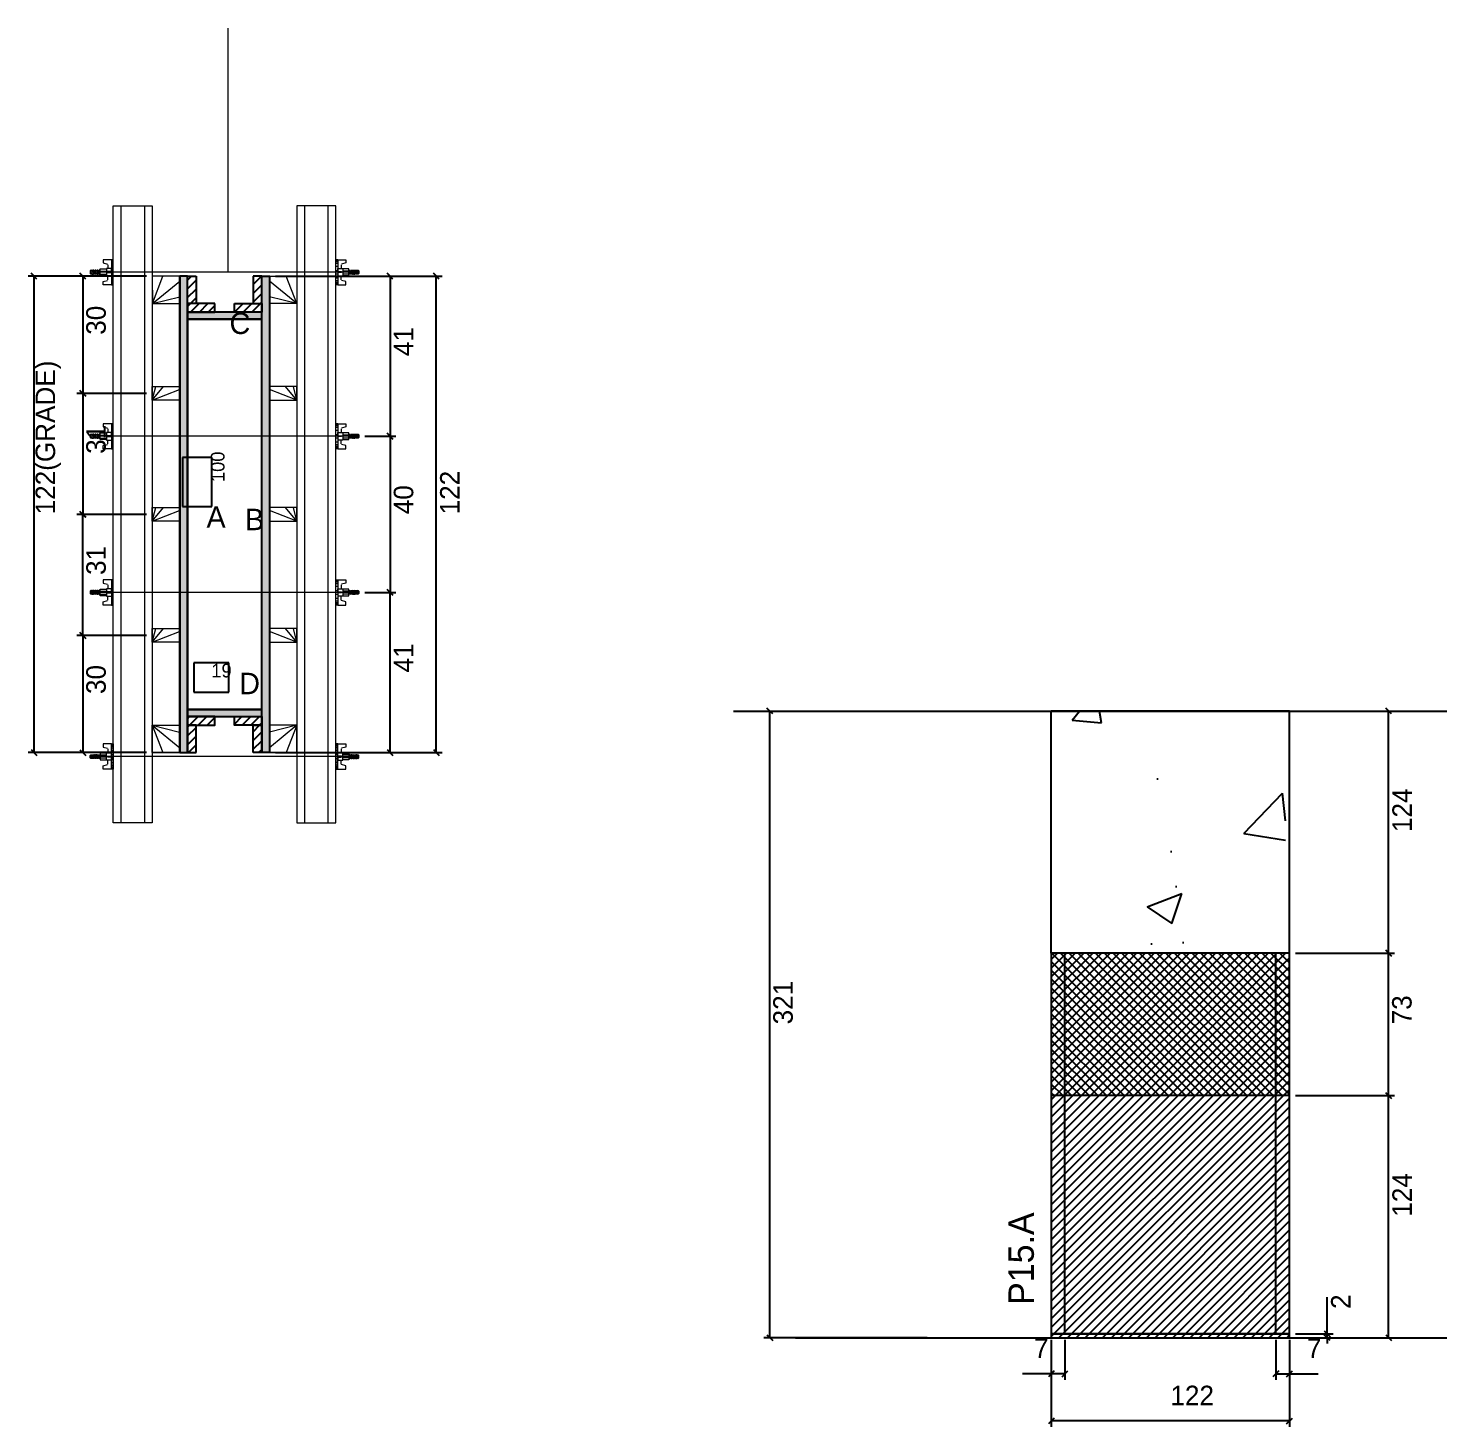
# Model space of a CAD drawing. Header units: metres. Extents: x 7653 to 9030, y 8696 to 9413.
# Drawn here: x 7653 to 8375, y 8696 to 9413 of the extents above; entities that cross this region are included whole.
import ezdxf

# ---------------------------------------------------------------- set-up
doc = ezdxf.new("R2010")
doc.units = ezdxf.units.M
for name, color, linetype in [('CHAPA', 7, 'Continuous'), ('COTA', 7, 'Continuous'), ('Hachura', 7, 'Continuous'), ('Madeira', 7, 'Continuous'), ('NIVEL 2° PAV.', 7, 'Continuous'), ('Nível', 7, 'Continuous'), ('Painéis', 7, 'Continuous'), ('Perfil Metálico', 7, 'Continuous'), ('SARR_2.2x7', 7, 'Continuous'), ('SARRAFO', 7, 'Continuous'), ('Texto Seção', 7, 'Continuous'), ('TEXTO_GERAL', 7, 'Continuous')]:
    doc.layers.add(name, color=color, linetype=linetype)

msp = doc.modelspace()

# ---------------------------------------------------------------- hatches: boundary and pattern name
at = {"layer": 'COTA'}
h = msp.add_hatch(dxfattribs=at)
h.set_pattern_fill('AR-CONC')
h.paths.add_polyline_path([(8177.03, 9063.1), (8177.03, 8939.1), (8297.03, 8939.1), (8297.03, 9063.1), (8177.03, 9063.1)])
at = {"layer": 'Hachura'}
h = msp.add_hatch(color=7, dxfattribs=at)
h.dxf.hatch_style = 1
h.paths.add_polyline_path([(7734.69, 9285.81), (7730.69, 9285.81), (7730.69, 9041.81), (7734.69, 9041.81), (7734.69, 9285.81)])
h = msp.add_hatch(color=7, dxfattribs=at)
h.dxf.hatch_style = 1
h.paths.add_polyline_path([(7734.69, 9285.81), (7730.69, 9285.81), (7730.69, 9041.81), (7734.69, 9041.81), (7734.69, 9285.81)])
h = msp.add_hatch(dxfattribs=at)
h.set_pattern_fill('ANSI31')
h.paths.add_polyline_path([(7734.69, 9271.81), (7739.09, 9271.81), (7739.09, 9285.81), (7734.69, 9285.81), (7734.69, 9271.81)])
h = msp.add_hatch(dxfattribs=at)
h.set_pattern_fill('ANSI31')
h.paths.add_polyline_path([(7772.69, 9271.81), (7768.29, 9271.81), (7768.29, 9285.81), (7772.69, 9285.81), (7772.69, 9271.81)])
h = msp.add_hatch(color=7, dxfattribs=at)
h.dxf.hatch_style = 1
h.paths.add_polyline_path([(7772.69, 9285.81), (7776.69, 9285.81), (7776.69, 9041.81), (7772.69, 9041.81), (7772.69, 9285.81)])
h = msp.add_hatch(color=7, dxfattribs=at)
h.dxf.hatch_style = 1
h.paths.add_polyline_path([(7772.69, 9285.81), (7776.69, 9285.81), (7776.69, 9041.81), (7772.69, 9041.81), (7772.69, 9285.81)])
h = msp.add_hatch(dxfattribs=at)
h.set_pattern_fill('ANSI31')
h.paths.add_polyline_path([(7734.69, 9267.41), (7734.69, 9271.81), (7748.69, 9271.81), (7748.69, 9267.41), (7734.69, 9267.41)])
h = msp.add_hatch(color=7, dxfattribs=at)
h.dxf.hatch_style = 1
h.paths.add_polyline_path([(7772.69, 9263.81), (7772.69, 9267.41), (7734.69, 9267.41), (7734.69, 9263.81), (7772.69, 9263.81)])
h = msp.add_hatch(color=7, dxfattribs=at)
h.dxf.hatch_style = 1
h.paths.add_polyline_path([(7772.69, 9263.81), (7772.69, 9267.41), (7734.69, 9267.41), (7734.69, 9263.81), (7772.69, 9263.81)])
h = msp.add_hatch(dxfattribs=at)
h.set_pattern_fill('ANSI31')
h.paths.add_polyline_path([(7772.69, 9267.41), (7772.69, 9271.81), (7758.69, 9271.81), (7758.69, 9267.41), (7772.69, 9267.41)])
h = msp.add_hatch(color=7, dxfattribs=at)
h.dxf.hatch_style = 1
h.paths.add_polyline_path([(7772.69, 9060.21), (7772.69, 9063.81), (7734.69, 9063.81), (7734.69, 9060.21), (7772.69, 9060.21)])
h = msp.add_hatch(color=7, dxfattribs=at)
h.dxf.hatch_style = 1
h.paths.add_polyline_path([(7772.69, 9060.21), (7772.69, 9063.81), (7734.69, 9063.81), (7734.69, 9060.21), (7772.69, 9060.21)])
h = msp.add_hatch(dxfattribs=at)
h.set_pattern_fill('ANSI31')
h.paths.add_polyline_path([(7734.69, 9055.81), (7734.69, 9060.21), (7748.69, 9060.21), (7748.69, 9055.81), (7734.69, 9055.81)])
h = msp.add_hatch(dxfattribs=at)
h.set_pattern_fill('ANSI31')
h.paths.add_polyline_path([(7772.69, 9055.81), (7772.69, 9060.21), (7758.69, 9060.21), (7758.69, 9055.81), (7772.69, 9055.81)])
h = msp.add_hatch(dxfattribs=at)
h.set_pattern_fill('ANSI31')
h.paths.add_polyline_path([(7734.69, 9055.81), (7739.09, 9055.81), (7739.09, 9041.81), (7734.69, 9041.81), (7734.69, 9055.81)])
h = msp.add_hatch(dxfattribs=at)
h.set_pattern_fill('ANSI31')
h.paths.add_polyline_path([(7772.69, 9055.81), (7768.29, 9055.81), (7768.29, 9041.81), (7772.69, 9041.81), (7772.69, 9055.81)])
h = msp.add_hatch(dxfattribs=at)
h.set_pattern_fill('ANSI37')
h.paths.add_polyline_path([(8177.03, 8939.1), (8177.03, 8866.1), (8299.03, 8866.1), (8299.03, 8939.1), (8177.03, 8939.1), (8177.03, 8939.1)])
h = msp.add_hatch(dxfattribs=at)
h.set_pattern_fill('ANSI31')
h.paths.add_polyline_path([(8299.03, 8866.1), (8177.03, 8866.1), (8177.03, 8742.1), (8299.03, 8742.1), (8299.03, 8866.1)])

# ---------------------------------------------------------------- linework, layer by layer
at = {"layer": 'CHAPA', "color": 1, "lineweight": 25}
for points in [[(7734.69, 9285.81), (7730.69, 9285.81), (7730.69, 9041.81), (7734.69, 9041.81)], [(7734.69, 9285.81), (7730.69, 9285.81), (7730.69, 9041.81), (7734.69, 9041.81)], [(7772.69, 9285.81), (7776.69, 9285.81), (7776.69, 9041.81), (7772.69, 9041.81)], [(7772.69, 9285.81), (7776.69, 9285.81), (7776.69, 9041.81), (7772.69, 9041.81)], [(7772.69, 9263.81), (7772.69, 9267.41), (7734.69, 9267.41), (7734.69, 9263.81)], [(7772.69, 9263.81), (7772.69, 9267.41), (7734.69, 9267.41), (7734.69, 9263.81)], [(7772.69, 9060.21), (7772.69, 9063.81), (7734.69, 9063.81), (7734.69, 9060.21)], [(7772.69, 9060.21), (7772.69, 9063.81), (7734.69, 9063.81), (7734.69, 9060.21)]]:
    msp.add_lwpolyline(points, close=True, dxfattribs=at)
at = {"layer": 'COTA', "color": 241, "lineweight": 25}
for p, q in [((7713.69, 9285.81), (7653.13, 9285.81)), ((7656.13, 9041.81), (7656.13, 9285.81)), ((7713.68, 9285.79), (7678.07, 9285.79)), ((7681.07, 9285.79), (7681.07, 9225.79)), ((7779.69, 9285.81), (7865.1, 9285.81)), ((7813.69, 9285.81), (7841.42, 9285.81)), ((7838.42, 9285.81), (7838.42, 9203.88)), ((7862.1, 9041.81), (7862.1, 9285.81)), ((7713.68, 9225.79), (7678.07, 9225.79)), ((7713.68, 9225.79), (7678.07, 9225.79)), ((7681.07, 9225.79), (7681.07, 9163.82)), ((7825.49, 9203.88), (7841.42, 9203.88)), ((7825.49, 9203.88), (7841.42, 9203.88)), ((7838.42, 9203.88), (7838.42, 9123.88)), ((7713.68, 9163.82), (7678.07, 9163.82)), ((7713.68, 9163.79), (7678.07, 9163.79)), ((7681.07, 9101.79), (7681.07, 9163.79)), ((7825.49, 9123.88), (7841.42, 9123.88)), ((7825.49, 9123.88), (7841.42, 9123.88)), ((7838.42, 9041.81), (7838.42, 9123.88)), ((7713.68, 9101.79), (7678.07, 9101.79)), ((7713.68, 9101.79), (7678.07, 9101.79)), ((7681.07, 9101.79), (7681.07, 9041.79)), ((8299.03, 9063.1), (8177.03, 9063.1)), ((8177.03, 8939.1), (8177.03, 9063.1)), ((8299.03, 8939.1), (8299.03, 9063.1)), ((7713.69, 9041.81), (7653.13, 9041.81)), ((7713.68, 9041.79), (7678.07, 9041.79)), ((7779.69, 9041.81), (7865.1, 9041.81)), ((7813.69, 9041.81), (7841.42, 9041.81))]:
    msp.add_line(p, q, dxfattribs=at)
at = {"layer": 'COTA', "color": 0, "lineweight": 25}
for p, q in [((7657.63, 9284.31), (7654.63, 9287.31)), ((7682.57, 9284.29), (7679.57, 9287.29)), ((7839.92, 9284.31), (7836.92, 9287.31)), ((7863.6, 9284.31), (7860.6, 9287.31)), ((7679.57, 9227.29), (7682.57, 9224.29)), ((7682.57, 9224.29), (7679.57, 9227.29)), ((7836.92, 9205.38), (7839.92, 9202.38)), ((7839.92, 9202.38), (7836.92, 9205.38)), ((7679.57, 9165.32), (7682.57, 9162.32)), ((7682.57, 9162.29), (7679.57, 9165.29)), ((7839.92, 9122.38), (7836.92, 9125.38)), ((7836.92, 9125.38), (7839.92, 9122.38)), ((7682.57, 9100.29), (7679.57, 9103.29)), ((7679.57, 9103.29), (7682.57, 9100.29)), ((8351.26, 9061.6), (8348.26, 9064.6)), ((7654.63, 9043.31), (7657.63, 9040.31)), ((7679.57, 9043.29), (7682.57, 9040.29)), ((7836.92, 9043.31), (7839.92, 9040.31)), ((7860.6, 9043.31), (7863.6, 9040.31)), ((8351.26, 8937.6), (8348.26, 8940.6)), ((8348.26, 8940.6), (8351.26, 8937.6)), ((8351.26, 8864.6), (8348.26, 8867.6)), ((8348.26, 8867.6), (8351.26, 8864.6)), ((8316.79, 8745.6), (8319.79, 8742.6)), ((8319.79, 8740.6), (8316.79, 8743.6)), ((8348.26, 8743.6), (8351.26, 8740.6)), ((8178.53, 8725.09), (8175.53, 8722.09)), ((8182.53, 8722.09), (8185.53, 8725.09)), ((8293.53, 8725.09), (8290.53, 8722.09)), ((8297.53, 8722.09), (8300.53, 8725.09)), ((8178.53, 8700.99), (8175.53, 8697.99)), ((8297.53, 8697.99), (8300.53, 8700.99))]:
    msp.add_line(p, q, dxfattribs=at)
at = {"layer": 'COTA', "color": 180, "lineweight": 25}
for p, q in [((7747.15, 9192.86), (7732.15, 9192.86)), ((7732.15, 9192.86), (7732.15, 9167.86)), ((7747.15, 9167.86), (7747.15, 9192.86)), ((7732.15, 9167.86), (7747.15, 9167.86)), ((7755.88, 9087.81), (7737.88, 9087.81)), ((7737.88, 9087.81), (7737.88, 9072.81)), ((7755.88, 9072.81), (7755.88, 9087.81)), ((7737.88, 9072.81), (7755.88, 9072.81))]:
    msp.add_line(p, q, dxfattribs=at)
at = {"layer": 'COTA', "color": 4, "lineweight": 25}
for p, q in [((8302.03, 9063.1), (8352.76, 9063.1)), ((8349.76, 8939.1), (8349.76, 9063.1)), ((8302.03, 8939.1), (8352.76, 8939.1)), ((8302.03, 8939.1), (8352.76, 8939.1)), ((8349.76, 8866.1), (8349.76, 8939.1)), ((8302.03, 8866.1), (8352.76, 8866.1)), ((8302.03, 8866.1), (8352.76, 8866.1)), ((8349.76, 8742.1), (8349.76, 8866.1)), ((8318.29, 8744.1), (8318.29, 8762.9)), ((8177.03, 8741.1), (8177.03, 8696.49)), ((8184.03, 8741.1), (8184.03, 8720.59)), ((8292.03, 8741.1), (8292.03, 8720.59)), ((8299.03, 8741.1), (8299.03, 8696.49)), ((8302.03, 8744.1), (8321.29, 8744.1)), ((8302.03, 8742.1), (8321.29, 8742.1)), ((8302.03, 8742.1), (8352.76, 8742.1)), ((8318.29, 8742.1), (8318.29, 8744.1)), ((8318.29, 8742.1), (8318.29, 8739.1)), ((8177.03, 8739.1), (8177.03, 8720.59)), ((8299.03, 8739.1), (8299.03, 8720.59)), ((8177.03, 8723.59), (8162.3, 8723.59)), ((8184.03, 8723.59), (8177.03, 8723.59)), ((8292.03, 8723.59), (8299.03, 8723.59)), ((8299.03, 8723.59), (8313.76, 8723.59)), ((8299.03, 8699.49), (8177.03, 8699.49))]:
    msp.add_line(p, q, dxfattribs=at)
at = {"layer": 'Hachura', "color": 0, "lineweight": 9}
for p, q in [((7689.99, 9286.13), (7689.99, 9289.49)), ((7689.99, 9289.49), (7693.21, 9289.49)), ((7690.05, 9286.13), (7690.05, 9289.49)), ((7691.53, 9294.26), (7691.53, 9292.58)), ((7691.53, 9292.58), (7693.75, 9292)), ((7696.69, 9294.26), (7691.56, 9294.26)), ((7693.21, 9289.75), (7693.21, 9285.88)), ((7695.79, 9289.75), (7693.21, 9289.75)), ((7693.99, 9291.69), (7693.99, 9289.75)), ((7695.77, 9294.12), (7696.7, 9294.12)), ((7695.77, 9293.91), (7696.7, 9293.91)), ((7695.77, 9293.57), (7696.7, 9293.57)), ((7695.77, 9293.11), (7696.7, 9293.11)), ((7695.77, 9292.27), (7696.7, 9292.27)), ((7695.77, 9290.85), (7696.7, 9290.85)), ((7695.79, 9294.26), (7695.79, 9281.36)), ((7695.79, 9294.26), (7695.79, 9289.1)), ((7695.79, 9287.81), (7695.79, 9289.75)), ((7695.79, 9289.1), (7695.79, 9288.46)), ((7696.69, 9281.36), (7696.69, 9294.26)), ((7696.69, 9282.32), (7696.69, 9290.13)), ((7810.69, 9281.36), (7810.69, 9294.26)), ((7810.69, 9294.26), (7815.83, 9294.26)), ((7811.62, 9294.12), (7810.69, 9294.12)), ((7811.62, 9293.91), (7810.69, 9293.91)), ((7811.62, 9293.57), (7810.69, 9293.57)), ((7811.62, 9293.11), (7810.69, 9293.11)), ((7811.62, 9292.27), (7810.69, 9292.27)), ((7811.62, 9290.85), (7810.69, 9290.85)), ((7810.69, 9282.32), (7810.69, 9290.13)), ((7811.6, 9294.26), (7811.6, 9281.36)), ((7811.6, 9294.26), (7811.6, 9289.1)), ((7811.6, 9287.81), (7811.6, 9289.75)), ((7811.6, 9289.75), (7814.18, 9289.75)), ((7811.6, 9289.1), (7811.6, 9288.46)), ((7813.4, 9291.69), (7813.4, 9289.75)), ((7815.85, 9292.58), (7813.64, 9292)), ((7814.18, 9289.75), (7814.18, 9285.88)), ((7817.4, 9289.49), (7814.18, 9289.49)), ((7815.85, 9294.26), (7815.85, 9292.58)), ((7817.33, 9286.14), (7817.33, 9289.49)), ((7817.4, 9286.14), (7817.4, 9289.49)), ((7685.22, 9288.85), (7684.89, 9288.52)), ((7684.89, 9288.52), (7684.89, 9287.23)), ((7685.22, 9286.91), (7684.89, 9287.23)), ((7685.54, 9288.84), (7685.21, 9288.84)), ((7685.86, 9286.91), (7685.21, 9288.2)), ((7685.78, 9286.81), (7685.21, 9287.94)), ((7685.21, 9287.42), (7685.55, 9286.75)), ((7685.21, 9287.17), (7685.34, 9286.91)), ((7685.22, 9286.91), (7685.22, 9288.85)), ((7685.54, 9288.84), (7686.5, 9286.91)), ((7685.54, 9288.84), (7686.5, 9286.91)), ((7685.63, 9288.92), (7686.71, 9286.75)), ((7685.86, 9286.91), (7686.5, 9286.91)), ((7686.94, 9286.81), (7685.87, 9288.95)), ((7686.7, 9288.84), (7686.05, 9288.84)), ((7687.02, 9286.91), (7686.05, 9288.84)), ((7686.7, 9288.84), (7687.67, 9286.91)), ((7686.79, 9288.92), (7687.87, 9286.75)), ((7687.67, 9286.91), (7687.02, 9286.91)), ((7688.1, 9286.81), (7687.03, 9288.95)), ((7687.86, 9288.84), (7687.21, 9288.84)), ((7688.18, 9286.91), (7687.21, 9288.84)), ((7687.43, 9288.84), (7687.21, 9288.84)), ((7687.86, 9288.84), (7688.83, 9286.91)), ((7687.95, 9288.92), (7689.03, 9286.75)), ((7688.39, 9286.91), (7688.18, 9286.91)), ((7689.26, 9286.81), (7688.19, 9288.95)), ((7689.02, 9288.84), (7688.37, 9288.84)), ((7689.34, 9286.91), (7688.37, 9288.84)), ((7688.39, 9286.91), (7688.83, 9286.91)), ((7689.02, 9288.84), (7689.99, 9286.91)), ((7689.34, 9286.91), (7689.99, 9286.91)), ((7689.99, 9287.68), (7689.35, 9288.95)), ((7689.99, 9287.94), (7689.54, 9288.84)), ((7689.99, 9288.84), (7689.54, 9288.84)), ((7689.99, 9288.46), (7693.21, 9288.46)), ((7689.99, 9286.91), (7693.21, 9286.91)), ((7693.21, 9286.13), (7689.99, 9286.13)), ((7691.53, 9283.04), (7693.75, 9283.62)), ((7691.53, 9281.36), (7691.53, 9283.04)), ((7693.21, 9285.88), (7693.21, 9286.13)), ((7693.21, 9285.88), (7693.21, 9286.13)), ((7693.21, 9285.88), (7695.79, 9285.88)), ((7695.79, 9288.12), (7693.79, 9288.12)), ((7693.79, 9287.61), (7695.79, 9287.61)), ((7693.99, 9283.93), (7693.99, 9285.88)), ((7695.77, 9284.79), (7696.69, 9284.79)), ((7695.77, 9283.35), (7696.7, 9283.35)), ((7695.77, 9282.51), (7696.7, 9282.51)), ((7695.77, 9282.05), (7696.7, 9282.05)), ((7695.79, 9287.82), (7696.69, 9287.82)), ((7696.11, 9288.77), (7695.9, 9288.77)), ((7695.92, 9286.84), (7696.35, 9286.84)), ((7696.54, 9288.77), (7696.11, 9288.77)), ((7811.6, 9287.82), (7810.69, 9287.82)), ((7811.62, 9284.79), (7810.69, 9284.79)), ((7811.62, 9283.35), (7810.69, 9283.35)), ((7811.62, 9282.51), (7810.69, 9282.51)), ((7811.62, 9282.05), (7810.69, 9282.05)), ((7810.84, 9288.77), (7811.28, 9288.77)), ((7811.47, 9286.84), (7811.04, 9286.84)), ((7811.28, 9288.77), (7811.49, 9288.77)), ((7811.6, 9288.12), (7813.6, 9288.12)), ((7813.6, 9287.61), (7811.6, 9287.61)), ((7814.18, 9285.88), (7811.6, 9285.88)), ((7813.4, 9283.93), (7813.4, 9285.88)), ((7815.85, 9283.04), (7813.64, 9283.62)), ((7817.4, 9288.46), (7814.18, 9288.46)), ((7817.4, 9286.91), (7814.18, 9286.91)), ((7814.18, 9286.14), (7817.4, 9286.14)), ((7814.18, 9285.88), (7814.18, 9286.14)), ((7814.18, 9285.88), (7814.18, 9286.14)), ((7815.85, 9281.36), (7815.85, 9283.04)), ((7817.4, 9287.68), (7818.03, 9288.95)), ((7818.37, 9288.84), (7817.4, 9286.91)), ((7817.4, 9287.94), (7817.85, 9288.84)), ((7817.4, 9288.84), (7817.85, 9288.84)), ((7818.05, 9286.91), (7817.4, 9286.91)), ((7818.05, 9286.91), (7819.01, 9288.84)), ((7818.13, 9286.81), (7819.2, 9288.95)), ((7819.44, 9288.92), (7818.35, 9286.75)), ((7818.37, 9288.84), (7819.01, 9288.84)), ((7819.53, 9288.84), (7818.56, 9286.91)), ((7819, 9286.91), (7818.56, 9286.91)), ((7819, 9286.91), (7819.21, 9286.91)), ((7819.21, 9286.91), (7820.17, 9288.84)), ((7819.29, 9286.81), (7820.36, 9288.95)), ((7820.6, 9288.92), (7819.52, 9286.75)), ((7819.53, 9288.84), (7820.17, 9288.84)), ((7820.69, 9288.84), (7819.72, 9286.91)), ((7819.72, 9286.91), (7820.37, 9286.91)), ((7819.96, 9288.84), (7820.17, 9288.84)), ((7820.37, 9286.91), (7821.34, 9288.84)), ((7820.45, 9286.81), (7821.52, 9288.95)), ((7821.76, 9288.92), (7820.68, 9286.75)), ((7820.69, 9288.84), (7821.34, 9288.84)), ((7821.85, 9288.84), (7820.88, 9286.91)), ((7821.85, 9288.84), (7820.88, 9286.91)), ((7821.53, 9286.91), (7820.88, 9286.91)), ((7821.53, 9286.91), (7822.17, 9288.2)), ((7821.61, 9286.81), (7822.17, 9287.94)), ((7822.17, 9287.43), (7821.84, 9286.75)), ((7821.85, 9288.84), (7822.17, 9288.84)), ((7822.17, 9287.17), (7822.04, 9286.91)), ((7822.17, 9288.85), (7822.49, 9288.52)), ((7822.17, 9286.91), (7822.17, 9288.85)), ((7822.17, 9286.91), (7822.49, 9287.23)), ((7822.49, 9288.52), (7822.49, 9287.23)), ((7695.79, 9281.36), (7691.53, 9281.36)), ((7695.77, 9281.71), (7696.7, 9281.71)), ((7695.77, 9281.5), (7696.7, 9281.5)), ((7695.79, 9281.36), (7696.69, 9281.36)), ((7811.62, 9281.71), (7810.69, 9281.71)), ((7811.62, 9281.5), (7810.69, 9281.5)), ((7811.6, 9281.36), (7810.69, 9281.36)), ((7811.6, 9281.36), (7815.85, 9281.36)), ((7691.53, 9210.26), (7691.53, 9208.58)), ((7696.69, 9210.26), (7691.56, 9210.26)), ((7695.77, 9210.12), (7696.7, 9210.12)), ((7695.77, 9209.91), (7696.7, 9209.91)), ((7695.79, 9210.26), (7695.79, 9197.36)), ((7695.79, 9210.26), (7695.79, 9205.1)), ((7696.69, 9197.36), (7696.69, 9210.26)), ((7810.69, 9197.36), (7810.69, 9210.26)), ((7810.69, 9210.26), (7815.83, 9210.26)), ((7811.62, 9210.12), (7810.69, 9210.12)), ((7811.62, 9209.91), (7810.69, 9209.91)), ((7811.6, 9210.26), (7811.6, 9197.36)), ((7811.6, 9210.26), (7811.6, 9205.1)), ((7815.85, 9210.26), (7815.85, 9208.58)), ((7685.22, 9204.84), (7684.89, 9204.52)), ((7684.89, 9204.52), (7684.89, 9203.23)), ((7685.22, 9202.91), (7684.89, 9203.23)), ((7685.54, 9204.84), (7685.21, 9204.84)), ((7685.86, 9202.91), (7685.21, 9204.2)), ((7685.78, 9202.81), (7685.21, 9203.94)), ((7685.21, 9203.42), (7685.55, 9202.75)), ((7685.21, 9203.17), (7685.34, 9202.91)), ((7685.22, 9202.91), (7685.22, 9204.84)), ((7685.54, 9204.84), (7686.5, 9202.91)), ((7685.54, 9204.84), (7686.5, 9202.91)), ((7685.63, 9204.92), (7686.71, 9202.75)), ((7685.86, 9202.91), (7686.5, 9202.91)), ((7686.94, 9202.81), (7685.87, 9204.95)), ((7686.7, 9204.84), (7686.05, 9204.84)), ((7687.02, 9202.91), (7686.05, 9204.84)), ((7686.7, 9204.84), (7687.67, 9202.91)), ((7686.79, 9204.92), (7687.87, 9202.75)), ((7687.67, 9202.91), (7687.02, 9202.91)), ((7688.1, 9202.81), (7687.03, 9204.95)), ((7687.86, 9204.84), (7687.21, 9204.84)), ((7688.18, 9202.91), (7687.21, 9204.84)), ((7687.43, 9204.84), (7687.21, 9204.84)), ((7687.86, 9204.84), (7688.83, 9202.91)), ((7687.95, 9204.92), (7689.03, 9202.75)), ((7688.39, 9202.91), (7688.18, 9202.91)), ((7689.26, 9202.81), (7688.19, 9204.95)), ((7689.02, 9204.84), (7688.37, 9204.84)), ((7689.34, 9202.91), (7688.37, 9204.84)), ((7688.39, 9202.91), (7688.83, 9202.91)), ((7689.02, 9204.84), (7689.99, 9202.91)), ((7689.34, 9202.91), (7689.99, 9202.91)), ((7689.99, 9203.68), (7689.35, 9204.95)), ((7689.99, 9203.94), (7689.54, 9204.84)), ((7689.99, 9204.84), (7689.54, 9204.84)), ((7689.99, 9202.13), (7689.99, 9205.49)), ((7689.99, 9205.49), (7693.21, 9205.49)), ((7689.99, 9204.46), (7693.21, 9204.46)), ((7689.99, 9202.91), (7693.21, 9202.91)), ((7690.05, 9202.13), (7690.05, 9205.49)), ((7691.53, 9208.58), (7693.75, 9208)), ((7693.21, 9205.75), (7693.21, 9201.88)), ((7695.79, 9205.75), (7693.21, 9205.75)), ((7695.79, 9204.12), (7693.79, 9204.12)), ((7693.79, 9203.61), (7695.79, 9203.61)), ((7693.99, 9207.69), (7693.99, 9205.75)), ((7695.77, 9209.57), (7696.7, 9209.57)), ((7695.77, 9209.11), (7696.7, 9209.11)), ((7695.77, 9208.27), (7696.7, 9208.27)), ((7695.77, 9206.85), (7696.7, 9206.85)), ((7695.79, 9203.81), (7695.79, 9205.75)), ((7695.79, 9205.1), (7695.79, 9204.46)), ((7695.79, 9203.82), (7696.69, 9203.82)), ((7696.11, 9204.77), (7695.9, 9204.77)), ((7695.92, 9202.84), (7696.35, 9202.84)), ((7696.54, 9204.77), (7696.11, 9204.77)), ((7696.69, 9198.31), (7696.69, 9206.13)), ((7811.62, 9209.57), (7810.69, 9209.57)), ((7811.62, 9209.11), (7810.69, 9209.11)), ((7811.62, 9208.27), (7810.69, 9208.27)), ((7811.62, 9206.85), (7810.69, 9206.85)), ((7810.69, 9198.32), (7810.69, 9206.13)), ((7811.6, 9203.82), (7810.69, 9203.82)), ((7810.84, 9204.77), (7811.28, 9204.77)), ((7811.47, 9202.84), (7811.04, 9202.84)), ((7811.28, 9204.77), (7811.49, 9204.77)), ((7811.6, 9203.81), (7811.6, 9205.75)), ((7811.6, 9205.75), (7814.18, 9205.75)), ((7811.6, 9205.1), (7811.6, 9204.46)), ((7811.6, 9204.12), (7813.6, 9204.12)), ((7813.6, 9203.61), (7811.6, 9203.61)), ((7813.4, 9207.69), (7813.4, 9205.75)), ((7815.85, 9208.58), (7813.64, 9208)), ((7814.18, 9205.75), (7814.18, 9201.88)), ((7817.4, 9205.49), (7814.18, 9205.49)), ((7817.4, 9204.46), (7814.18, 9204.46)), ((7817.4, 9202.91), (7814.18, 9202.91)), ((7817.33, 9202.14), (7817.33, 9205.49)), ((7817.4, 9202.14), (7817.4, 9205.49)), ((7817.4, 9203.68), (7818.03, 9204.95)), ((7818.37, 9204.84), (7817.4, 9202.91)), ((7817.4, 9203.94), (7817.85, 9204.84)), ((7817.4, 9204.84), (7817.85, 9204.84)), ((7818.05, 9202.91), (7817.4, 9202.91)), ((7818.05, 9202.91), (7819.01, 9204.84)), ((7818.13, 9202.81), (7819.2, 9204.95)), ((7819.44, 9204.92), (7818.35, 9202.75)), ((7818.37, 9204.84), (7819.01, 9204.84)), ((7819.53, 9204.84), (7818.56, 9202.91)), ((7819, 9202.91), (7818.56, 9202.91)), ((7819, 9202.91), (7819.21, 9202.91)), ((7819.21, 9202.91), (7820.17, 9204.84)), ((7819.29, 9202.81), (7820.36, 9204.95)), ((7820.6, 9204.92), (7819.52, 9202.75)), ((7819.53, 9204.84), (7820.17, 9204.84)), ((7820.69, 9204.84), (7819.72, 9202.91)), ((7819.72, 9202.91), (7820.37, 9202.91)), ((7819.96, 9204.84), (7820.17, 9204.84)), ((7820.37, 9202.91), (7821.34, 9204.84)), ((7820.45, 9202.81), (7821.52, 9204.95)), ((7821.76, 9204.92), (7820.68, 9202.75)), ((7820.69, 9204.84), (7821.34, 9204.84)), ((7821.85, 9204.84), (7820.88, 9202.91)), ((7821.85, 9204.84), (7820.88, 9202.91)), ((7821.53, 9202.91), (7820.88, 9202.91)), ((7821.53, 9202.91), (7822.17, 9204.2)), ((7821.61, 9202.81), (7822.17, 9203.94)), ((7822.17, 9203.42), (7821.84, 9202.75)), ((7821.85, 9204.84), (7822.17, 9204.84)), ((7822.17, 9203.17), (7822.04, 9202.91)), ((7822.17, 9204.85), (7822.49, 9204.52)), ((7822.17, 9202.91), (7822.17, 9204.85)), ((7822.17, 9202.91), (7822.49, 9203.23)), ((7822.49, 9204.52), (7822.49, 9203.23)), ((7693.21, 9202.13), (7689.99, 9202.13)), ((7691.53, 9199.04), (7693.75, 9199.62)), ((7691.53, 9197.36), (7691.53, 9199.04)), ((7695.79, 9197.36), (7691.53, 9197.36)), ((7693.21, 9201.88), (7693.21, 9202.13)), ((7693.21, 9201.88), (7693.21, 9202.13)), ((7693.21, 9201.88), (7695.79, 9201.88)), ((7693.99, 9199.93), (7693.99, 9201.88)), ((7695.77, 9200.79), (7696.69, 9200.79)), ((7695.77, 9199.35), (7696.7, 9199.35)), ((7695.77, 9198.51), (7696.7, 9198.51)), ((7695.77, 9198.05), (7696.7, 9198.05)), ((7695.77, 9197.71), (7696.7, 9197.71)), ((7695.77, 9197.5), (7696.7, 9197.5)), ((7695.79, 9197.36), (7696.69, 9197.36)), ((7811.62, 9200.79), (7810.69, 9200.79)), ((7811.62, 9199.35), (7810.69, 9199.35)), ((7811.62, 9198.51), (7810.69, 9198.51)), ((7811.62, 9198.05), (7810.69, 9198.05)), ((7811.62, 9197.71), (7810.69, 9197.71)), ((7811.62, 9197.5), (7810.69, 9197.5)), ((7811.6, 9197.36), (7810.69, 9197.36)), ((7814.18, 9201.88), (7811.6, 9201.88)), ((7811.6, 9197.36), (7815.85, 9197.36)), ((7813.4, 9199.93), (7813.4, 9201.88)), ((7815.85, 9199.04), (7813.64, 9199.62)), ((7814.18, 9202.14), (7817.4, 9202.14)), ((7814.18, 9201.88), (7814.18, 9202.14)), ((7814.18, 9201.88), (7814.18, 9202.14)), ((7815.85, 9197.36), (7815.85, 9199.04)), ((7691.53, 9130.26), (7691.53, 9128.58)), ((7696.69, 9130.26), (7691.56, 9130.26)), ((7695.79, 9130.26), (7695.79, 9117.36)), ((7695.79, 9130.26), (7695.79, 9125.1)), ((7696.69, 9117.36), (7696.69, 9130.26)), ((7810.69, 9117.36), (7810.69, 9130.26)), ((7810.69, 9130.26), (7815.83, 9130.26)), ((7811.6, 9130.26), (7811.6, 9117.36)), ((7811.6, 9130.26), (7811.6, 9125.1)), ((7815.85, 9130.26), (7815.85, 9128.58)), ((7685.22, 9124.84), (7684.89, 9124.52)), ((7684.89, 9124.52), (7684.89, 9123.23)), ((7685.22, 9122.91), (7684.89, 9123.23)), ((7685.54, 9124.84), (7685.21, 9124.84)), ((7685.86, 9122.91), (7685.21, 9124.2)), ((7685.78, 9122.81), (7685.21, 9123.94)), ((7685.21, 9123.42), (7685.55, 9122.75)), ((7685.21, 9123.17), (7685.34, 9122.91)), ((7685.22, 9122.91), (7685.22, 9124.84)), ((7685.54, 9124.84), (7686.5, 9122.91)), ((7685.54, 9124.84), (7686.5, 9122.91)), ((7685.63, 9124.92), (7686.71, 9122.75)), ((7686.94, 9122.81), (7685.87, 9124.95)), ((7686.7, 9124.84), (7686.05, 9124.84)), ((7687.02, 9122.91), (7686.05, 9124.84)), ((7686.7, 9124.84), (7687.67, 9122.91)), ((7686.79, 9124.92), (7687.87, 9122.75)), ((7688.1, 9122.81), (7687.03, 9124.95)), ((7687.86, 9124.84), (7687.21, 9124.84)), ((7688.18, 9122.91), (7687.21, 9124.84)), ((7687.43, 9124.84), (7687.21, 9124.84)), ((7687.86, 9124.84), (7688.83, 9122.91)), ((7687.95, 9124.92), (7689.03, 9122.75)), ((7689.26, 9122.81), (7688.19, 9124.95)), ((7689.02, 9124.84), (7688.37, 9124.84)), ((7689.34, 9122.91), (7688.37, 9124.84)), ((7689.02, 9124.84), (7689.99, 9122.91)), ((7689.99, 9123.68), (7689.35, 9124.95)), ((7689.99, 9123.94), (7689.54, 9124.84)), ((7689.99, 9124.84), (7689.54, 9124.84)), ((7689.99, 9122.13), (7689.99, 9125.49)), ((7689.99, 9125.49), (7693.21, 9125.49)), ((7689.99, 9124.46), (7693.21, 9124.46)), ((7690.05, 9122.13), (7690.05, 9125.49)), ((7691.53, 9128.58), (7693.75, 9128)), ((7693.21, 9125.75), (7693.21, 9121.88)), ((7695.79, 9125.75), (7693.21, 9125.75)), ((7695.79, 9124.12), (7693.79, 9124.12)), ((7693.79, 9123.61), (7695.79, 9123.61)), ((7693.99, 9127.69), (7693.99, 9125.75)), ((7695.77, 9130.12), (7696.7, 9130.12)), ((7695.77, 9129.91), (7696.7, 9129.91)), ((7695.77, 9129.57), (7696.7, 9129.57)), ((7695.77, 9129.11), (7696.7, 9129.11)), ((7695.77, 9128.27), (7696.7, 9128.27)), ((7695.77, 9126.85), (7696.7, 9126.85)), ((7695.79, 9123.81), (7695.79, 9125.75)), ((7695.79, 9125.1), (7695.79, 9124.46)), ((7695.79, 9123.82), (7696.69, 9123.82)), ((7696.11, 9124.77), (7695.9, 9124.77)), ((7696.54, 9124.77), (7696.11, 9124.77)), ((7696.69, 9118.31), (7696.69, 9126.13)), ((7811.62, 9130.12), (7810.69, 9130.12)), ((7811.62, 9129.91), (7810.69, 9129.91)), ((7811.62, 9129.57), (7810.69, 9129.57)), ((7811.62, 9129.11), (7810.69, 9129.11)), ((7811.62, 9128.27), (7810.69, 9128.27)), ((7811.62, 9126.85), (7810.69, 9126.85)), ((7810.69, 9118.32), (7810.69, 9126.13)), ((7811.6, 9123.82), (7810.69, 9123.82)), ((7810.84, 9124.77), (7811.28, 9124.77)), ((7811.28, 9124.77), (7811.49, 9124.77)), ((7811.6, 9123.81), (7811.6, 9125.75)), ((7811.6, 9125.75), (7814.18, 9125.75)), ((7811.6, 9125.1), (7811.6, 9124.46)), ((7811.6, 9124.12), (7813.6, 9124.12)), ((7813.6, 9123.61), (7811.6, 9123.61)), ((7813.4, 9127.69), (7813.4, 9125.75)), ((7815.85, 9128.58), (7813.64, 9128)), ((7814.18, 9125.75), (7814.18, 9121.88)), ((7817.4, 9125.49), (7814.18, 9125.49)), ((7817.4, 9124.46), (7814.18, 9124.46)), ((7817.33, 9122.14), (7817.33, 9125.49)), ((7817.4, 9122.14), (7817.4, 9125.49)), ((7817.4, 9123.68), (7818.03, 9124.95)), ((7818.37, 9124.84), (7817.4, 9122.91)), ((7817.4, 9123.94), (7817.85, 9124.84)), ((7817.4, 9124.84), (7817.85, 9124.84)), ((7818.05, 9122.91), (7819.01, 9124.84)), ((7818.13, 9122.81), (7819.2, 9124.95)), ((7819.44, 9124.92), (7818.35, 9122.75)), ((7818.37, 9124.84), (7819.01, 9124.84)), ((7819.53, 9124.84), (7818.56, 9122.91)), ((7819.21, 9122.91), (7820.17, 9124.84)), ((7819.29, 9122.81), (7820.36, 9124.95)), ((7820.6, 9124.92), (7819.52, 9122.75)), ((7819.53, 9124.84), (7820.17, 9124.84)), ((7820.69, 9124.84), (7819.72, 9122.91)), ((7819.96, 9124.84), (7820.17, 9124.84)), ((7820.37, 9122.91), (7821.34, 9124.84)), ((7820.45, 9122.81), (7821.52, 9124.95)), ((7821.76, 9124.92), (7820.68, 9122.75)), ((7820.69, 9124.84), (7821.34, 9124.84)), ((7821.85, 9124.84), (7820.88, 9122.91)), ((7821.85, 9124.84), (7820.88, 9122.91)), ((7821.53, 9122.91), (7822.17, 9124.2)), ((7821.61, 9122.81), (7822.17, 9123.94)), ((7822.17, 9123.42), (7821.84, 9122.75)), ((7821.85, 9124.84), (7822.17, 9124.84)), ((7822.17, 9123.17), (7822.04, 9122.91)), ((7822.17, 9124.85), (7822.49, 9124.52)), ((7822.17, 9122.91), (7822.17, 9124.85)), ((7822.17, 9122.91), (7822.49, 9123.23)), ((7822.49, 9124.52), (7822.49, 9123.23)), ((7685.86, 9122.91), (7686.5, 9122.91)), ((7687.67, 9122.91), (7687.02, 9122.91)), ((7688.39, 9122.91), (7688.18, 9122.91)), ((7688.39, 9122.91), (7688.83, 9122.91)), ((7689.34, 9122.91), (7689.99, 9122.91)), ((7689.99, 9122.91), (7693.21, 9122.91)), ((7693.21, 9122.13), (7689.99, 9122.13)), ((7691.53, 9119.04), (7693.75, 9119.62)), ((7691.53, 9117.36), (7691.53, 9119.04)), ((7695.79, 9117.36), (7691.53, 9117.36)), ((7693.21, 9121.88), (7693.21, 9122.13)), ((7693.21, 9121.88), (7693.21, 9122.13)), ((7693.21, 9121.88), (7695.79, 9121.88)), ((7693.99, 9119.93), (7693.99, 9121.88)), ((7695.77, 9120.79), (7696.69, 9120.79)), ((7695.77, 9119.35), (7696.7, 9119.35)), ((7695.77, 9118.51), (7696.7, 9118.51)), ((7695.77, 9118.05), (7696.7, 9118.05)), ((7695.77, 9117.71), (7696.7, 9117.71)), ((7695.77, 9117.5), (7696.7, 9117.5)), ((7695.79, 9117.36), (7696.69, 9117.36)), ((7695.92, 9122.84), (7696.35, 9122.84)), ((7811.62, 9120.79), (7810.69, 9120.79)), ((7811.62, 9119.35), (7810.69, 9119.35)), ((7811.62, 9118.51), (7810.69, 9118.51)), ((7811.62, 9118.05), (7810.69, 9118.05)), ((7811.62, 9117.71), (7810.69, 9117.71)), ((7811.62, 9117.5), (7810.69, 9117.5)), ((7811.6, 9117.36), (7810.69, 9117.36)), ((7811.47, 9122.84), (7811.04, 9122.84)), ((7814.18, 9121.88), (7811.6, 9121.88)), ((7811.6, 9117.36), (7815.85, 9117.36)), ((7813.4, 9119.93), (7813.4, 9121.88)), ((7815.85, 9119.04), (7813.64, 9119.62)), ((7817.4, 9122.91), (7814.18, 9122.91)), ((7814.18, 9122.14), (7817.4, 9122.14)), ((7814.18, 9121.88), (7814.18, 9122.14)), ((7814.18, 9121.88), (7814.18, 9122.14)), ((7815.85, 9117.36), (7815.85, 9119.04)), ((7818.05, 9122.91), (7817.4, 9122.91)), ((7819, 9122.91), (7818.56, 9122.91)), ((7819, 9122.91), (7819.21, 9122.91)), ((7819.72, 9122.91), (7820.37, 9122.91)), ((7821.53, 9122.91), (7820.88, 9122.91)), ((7695.79, 9046.26), (7691.53, 9046.26)), ((7691.53, 9046.26), (7691.53, 9044.58)), ((7691.53, 9044.58), (7693.75, 9044)), ((7693.99, 9043.69), (7693.99, 9041.74)), ((7695.77, 9046.12), (7696.7, 9046.12)), ((7695.77, 9045.91), (7696.7, 9045.91)), ((7695.77, 9045.57), (7696.7, 9045.57)), ((7695.77, 9045.11), (7696.7, 9045.11)), ((7695.77, 9044.27), (7696.7, 9044.27)), ((7695.79, 9033.36), (7695.79, 9046.26)), ((7695.79, 9046.26), (7696.69, 9046.26)), ((7696.69, 9046.26), (7696.69, 9033.36)), ((7696.69, 9045.31), (7696.69, 9037.49)), ((7810.69, 9046.26), (7810.69, 9033.36)), ((7811.6, 9046.26), (7810.69, 9046.26)), ((7811.62, 9046.12), (7810.69, 9046.12)), ((7811.62, 9045.91), (7810.69, 9045.91)), ((7811.62, 9045.57), (7810.69, 9045.57)), ((7810.69, 9045.3), (7810.69, 9037.49)), ((7811.62, 9045.11), (7810.69, 9045.11)), ((7811.62, 9044.27), (7810.69, 9044.27)), ((7811.6, 9033.36), (7811.6, 9046.26)), ((7811.6, 9046.26), (7815.85, 9046.26)), ((7813.4, 9043.69), (7813.4, 9041.74)), ((7815.85, 9044.58), (7813.64, 9044)), ((7815.85, 9046.26), (7815.85, 9044.58)), ((7685.22, 9040.71), (7684.89, 9040.39)), ((7684.89, 9039.1), (7684.89, 9040.39)), ((7685.22, 9038.77), (7684.89, 9039.1)), ((7685.21, 9040.2), (7685.55, 9040.87)), ((7685.78, 9040.81), (7685.21, 9039.68)), ((7685.21, 9040.45), (7685.34, 9040.71)), ((7685.86, 9040.71), (7685.21, 9039.42)), ((7685.54, 9038.78), (7685.21, 9038.78)), ((7685.22, 9040.71), (7685.22, 9038.77)), ((7685.54, 9038.78), (7686.5, 9040.71)), ((7685.54, 9038.78), (7686.5, 9040.71)), ((7685.63, 9038.7), (7686.71, 9040.87)), ((7685.86, 9040.71), (7686.5, 9040.71)), ((7686.94, 9040.81), (7685.87, 9038.67)), ((7687.02, 9040.71), (7686.05, 9038.78)), ((7686.7, 9038.78), (7686.05, 9038.78)), ((7686.7, 9038.78), (7687.67, 9040.71)), ((7686.79, 9038.7), (7687.87, 9040.87)), ((7687.67, 9040.71), (7687.02, 9040.71)), ((7688.1, 9040.81), (7687.03, 9038.67)), ((7688.18, 9040.71), (7687.21, 9038.78)), ((7687.86, 9038.78), (7687.21, 9038.78)), ((7687.43, 9038.78), (7687.21, 9038.78)), ((7687.86, 9038.78), (7688.83, 9040.71)), ((7687.95, 9038.7), (7689.03, 9040.87)), ((7688.39, 9040.71), (7688.18, 9040.71)), ((7689.26, 9040.81), (7688.19, 9038.67)), ((7689.34, 9040.71), (7688.37, 9038.78)), ((7689.02, 9038.78), (7688.37, 9038.78)), ((7688.39, 9040.71), (7688.83, 9040.71)), ((7689.02, 9038.78), (7689.99, 9040.71)), ((7689.34, 9040.71), (7689.99, 9040.71)), ((7689.99, 9039.94), (7689.35, 9038.67)), ((7689.99, 9039.68), (7689.54, 9038.78)), ((7689.99, 9038.78), (7689.54, 9038.78)), ((7689.99, 9041.49), (7689.99, 9038.13)), ((7693.21, 9041.49), (7689.99, 9041.49)), ((7689.99, 9040.71), (7693.21, 9040.71)), ((7689.99, 9039.16), (7693.21, 9039.16)), ((7689.99, 9038.13), (7693.21, 9038.13)), ((7690.05, 9041.49), (7690.05, 9038.13)), ((7693.21, 9037.87), (7693.21, 9041.74)), ((7693.21, 9041.74), (7695.79, 9041.74)), ((7693.21, 9041.74), (7693.21, 9041.49)), ((7693.21, 9041.74), (7693.21, 9041.49)), ((7695.79, 9037.87), (7693.21, 9037.87)), ((7693.79, 9040.01), (7695.79, 9040.01)), ((7695.79, 9039.5), (7693.79, 9039.5)), ((7693.99, 9035.93), (7693.99, 9037.87)), ((7695.77, 9042.83), (7696.69, 9042.83)), ((7695.77, 9036.77), (7696.7, 9036.77)), ((7695.79, 9039.81), (7695.79, 9037.87)), ((7695.79, 9039.8), (7696.69, 9039.8)), ((7695.79, 9038.52), (7695.79, 9039.16)), ((7695.79, 9033.36), (7695.79, 9038.52)), ((7696.11, 9038.85), (7695.9, 9038.85)), ((7695.92, 9040.78), (7696.35, 9040.78)), ((7696.54, 9038.85), (7696.11, 9038.85)), ((7811.62, 9042.83), (7810.69, 9042.83)), ((7811.6, 9039.8), (7810.69, 9039.8)), ((7811.62, 9036.77), (7810.69, 9036.77)), ((7810.84, 9038.85), (7811.28, 9038.85)), ((7811.47, 9040.78), (7811.04, 9040.78)), ((7811.28, 9038.85), (7811.49, 9038.85)), ((7814.18, 9041.74), (7811.6, 9041.74)), ((7813.6, 9040.01), (7811.6, 9040.01)), ((7811.6, 9039.81), (7811.6, 9037.87)), ((7811.6, 9039.5), (7813.6, 9039.5)), ((7811.6, 9038.52), (7811.6, 9039.16)), ((7811.6, 9033.36), (7811.6, 9038.52)), ((7811.6, 9037.87), (7814.18, 9037.87)), ((7813.4, 9035.93), (7813.4, 9037.87)), ((7814.18, 9037.87), (7814.18, 9041.74)), ((7814.18, 9041.74), (7814.18, 9041.48)), ((7814.18, 9041.74), (7814.18, 9041.48)), ((7814.18, 9041.48), (7817.4, 9041.48)), ((7817.4, 9040.71), (7814.18, 9040.71)), ((7817.4, 9039.16), (7814.18, 9039.16)), ((7817.4, 9038.13), (7814.18, 9038.13)), ((7817.33, 9041.48), (7817.33, 9038.13)), ((7817.4, 9041.48), (7817.4, 9038.13)), ((7818.05, 9040.71), (7817.4, 9040.71)), ((7818.37, 9038.78), (7817.4, 9040.71)), ((7817.4, 9039.94), (7818.03, 9038.67)), ((7817.4, 9039.68), (7817.85, 9038.78)), ((7817.4, 9038.78), (7817.85, 9038.78)), ((7818.05, 9040.71), (7819.01, 9038.78)), ((7818.13, 9040.81), (7819.2, 9038.67)), ((7819.44, 9038.7), (7818.35, 9040.87)), ((7818.37, 9038.78), (7819.01, 9038.78)), ((7819, 9040.71), (7818.56, 9040.71)), ((7819.53, 9038.78), (7818.56, 9040.71)), ((7819, 9040.71), (7819.21, 9040.71)), ((7819.21, 9040.71), (7820.17, 9038.78)), ((7819.29, 9040.81), (7820.36, 9038.67)), ((7820.6, 9038.7), (7819.52, 9040.87)), ((7819.53, 9038.78), (7820.17, 9038.78)), ((7819.72, 9040.71), (7820.37, 9040.71)), ((7820.69, 9038.78), (7819.72, 9040.71)), ((7819.96, 9038.78), (7820.17, 9038.78)), ((7820.37, 9040.71), (7821.34, 9038.78)), ((7820.45, 9040.81), (7821.52, 9038.67)), ((7821.76, 9038.7), (7820.68, 9040.87)), ((7820.69, 9038.78), (7821.34, 9038.78)), ((7821.85, 9038.78), (7820.88, 9040.71)), ((7821.53, 9040.71), (7820.88, 9040.71)), ((7821.85, 9038.78), (7820.88, 9040.71)), ((7821.53, 9040.71), (7822.17, 9039.42)), ((7821.61, 9040.81), (7822.17, 9039.68)), ((7822.17, 9040.2), (7821.84, 9040.87)), ((7821.85, 9038.78), (7822.17, 9038.78)), ((7822.17, 9040.45), (7822.04, 9040.71)), ((7822.17, 9040.71), (7822.49, 9040.39)), ((7822.17, 9040.71), (7822.17, 9038.77)), ((7822.17, 9038.77), (7822.49, 9039.1)), ((7822.49, 9039.1), (7822.49, 9040.39)), ((7691.53, 9035.04), (7693.75, 9035.62)), ((7691.53, 9033.36), (7691.53, 9035.04)), ((7696.69, 9033.36), (7691.56, 9033.36)), ((7695.77, 9035.35), (7696.7, 9035.35)), ((7695.77, 9034.51), (7696.7, 9034.51)), ((7695.77, 9034.05), (7696.7, 9034.05)), ((7695.77, 9033.71), (7696.7, 9033.71)), ((7695.77, 9033.5), (7696.7, 9033.5)), ((7811.62, 9035.35), (7810.69, 9035.35)), ((7811.62, 9034.51), (7810.69, 9034.51)), ((7811.62, 9034.05), (7810.69, 9034.05)), ((7811.62, 9033.71), (7810.69, 9033.71)), ((7811.62, 9033.5), (7810.69, 9033.5)), ((7810.69, 9033.36), (7815.83, 9033.36)), ((7815.85, 9035.04), (7813.64, 9035.62)), ((7815.85, 9033.36), (7815.85, 9035.04))]:
    msp.add_line(p, q, dxfattribs=at)
at = {"layer": 'Hachura', "color": 251, "lineweight": 9}
for p, q in [((7821.49, 9287.81), (7689.69, 9287.82)), ((7821.49, 9203.81), (7689.69, 9203.82)), ((7821.49, 9123.81), (7689.69, 9123.82)), ((7821.49, 9039.81), (7689.69, 9039.8))]:
    msp.add_line(p, q, dxfattribs=at)
at = {"layer": 'Madeira', "color": 126, "lineweight": 18}
for p, q in [((7716.7, 9271.79), (7722.11, 9285.79)), ((7716.7, 9271.79), (7730.69, 9283.32)), ((7790.69, 9271.79), (7776.7, 9283.32)), ((7790.69, 9271.79), (7785.28, 9285.79)), ((7716.7, 9271.79), (7730.69, 9275.29)), ((7790.69, 9271.79), (7776.69, 9275.29)), ((7716.69, 9222.29), (7722.44, 9229.3)), ((7716.69, 9222.29), (7718.42, 9229.3)), ((7716.69, 9222.29), (7730.68, 9227.74)), ((7790.7, 9222.29), (7776.71, 9227.74)), ((7790.7, 9222.29), (7784.95, 9229.3)), ((7790.7, 9222.29), (7788.97, 9229.3)), ((7716.69, 9160.29), (7722.44, 9167.3)), ((7716.69, 9160.29), (7718.42, 9167.3)), ((7790.7, 9160.29), (7784.95, 9167.3)), ((7790.7, 9160.29), (7788.97, 9167.3)), ((7716.69, 9160.29), (7730.68, 9165.74)), ((7790.7, 9160.29), (7776.71, 9165.74)), ((7716.69, 9098.29), (7722.44, 9105.3)), ((7716.69, 9098.29), (7718.42, 9105.3)), ((7716.69, 9098.29), (7730.68, 9103.74)), ((7790.7, 9098.29), (7776.71, 9103.74)), ((7790.7, 9098.29), (7784.95, 9105.3)), ((7790.7, 9098.29), (7788.97, 9105.3)), ((7716.68, 9055.79), (7730.69, 9044.29)), ((7716.68, 9055.79), (7730.68, 9052.33)), ((7716.68, 9055.79), (7722.12, 9041.8)), ((7790.71, 9055.79), (7776.7, 9044.29)), ((7790.71, 9055.79), (7776.71, 9052.33)), ((7790.71, 9055.79), (7785.27, 9041.8))]:
    msp.add_line(p, q, dxfattribs=at)
for points in [[(7716.68, 9041.79), (7730.68, 9041.81), (7730.68, 9285.8), (7716.68, 9285.79)], [(7716.7, 9271.79), (7730.7, 9271.8), (7730.68, 9285.8), (7716.68, 9285.79)], [(7790.69, 9271.79), (7776.69, 9271.8), (7776.71, 9285.8), (7790.71, 9285.79)], [(7790.71, 9041.79), (7776.71, 9041.81), (7776.71, 9285.8), (7790.71, 9285.79)], [(7716.69, 9222.29), (7716.68, 9229.29), (7730.68, 9229.31), (7730.69, 9222.31)], [(7790.7, 9222.29), (7790.71, 9229.29), (7776.71, 9229.31), (7776.7, 9222.31)], [(7716.69, 9160.29), (7716.68, 9167.29), (7730.68, 9167.31), (7730.69, 9160.31)], [(7790.7, 9160.29), (7790.71, 9167.29), (7776.71, 9167.31), (7776.7, 9160.31)], [(7716.69, 9098.29), (7716.68, 9105.29), (7730.68, 9105.31), (7730.69, 9098.31)], [(7790.7, 9098.29), (7790.71, 9105.29), (7776.71, 9105.31), (7776.7, 9098.31)], [(7716.68, 9055.79), (7730.68, 9055.81), (7730.69, 9041.81), (7716.69, 9041.79)], [(7790.71, 9055.79), (7776.71, 9055.81), (7776.69, 9041.81), (7790.69, 9041.79)]]:
    msp.add_lwpolyline(points, close=True, dxfattribs=at)
at = {"layer": 'NIVEL 2° PAV.', "color": 4, "lineweight": 25}
for p, q in [((8029.7, 9063.1), (8035.86, 9063.1)), ((8032.86, 8742.1), (8032.86, 9063.1)), ((8113.4, 8742.1), (8029.86, 8742.1))]:
    msp.add_line(p, q, dxfattribs=at)
at = {"layer": 'NIVEL 2° PAV.', "color": 0, "lineweight": 25}
for p, q in [((8034.36, 9061.6), (8031.36, 9064.6)), ((8031.36, 8743.6), (8034.36, 8740.6))]:
    msp.add_line(p, q, dxfattribs=at)
at = {"layer": 'Nível', "color": 4, "lineweight": 25}
for p, q in [((8014.22, 9063.1), (8956.24, 9063.1)), ((8046.03, 8742.1), (8956.24, 8742.1))]:
    msp.add_line(p, q, dxfattribs=at)
at = {"layer": 'Painéis', "color": 200, "lineweight": 25}
for p, q in [((8177.03, 8939.1), (8177.03, 8742.1)), ((8299.03, 8939.1), (8177.03, 8939.1)), ((8299.03, 8742.1), (8299.03, 8939.1)), ((8299.03, 8866.1), (8177.03, 8866.1)), ((8177.03, 8744.1), (8299.03, 8744.1))]:
    msp.add_line(p, q, dxfattribs=at)
for points in [[(7734.69, 9063.81), (7772.69, 9063.81), (7772.69, 9263.81), (7734.69, 9263.81)], [(8299.03, 8744.1), (8177.03, 8744.1), (8177.03, 8742.1), (8299.03, 8742.1)]]:
    msp.add_lwpolyline(points, close=True, dxfattribs=at)
at = {"layer": 'Perfil Metálico', "color": 224, "lineweight": 18}
for points in [[(7696.69, 9321.81), (7716.69, 9321.81), (7716.69, 9005.81), (7696.69, 9005.81)], [(7712.69, 9005.81), (7700.69, 9005.81), (7700.69, 9321.81), (7712.69, 9321.81)], [(7810.69, 9321.81), (7790.69, 9321.81), (7790.69, 9005.81), (7810.69, 9005.81)], [(7794.69, 9005.81), (7806.69, 9005.81), (7806.69, 9321.81), (7794.69, 9321.81)]]:
    msp.add_lwpolyline(points, close=True, dxfattribs=at)
at = {"layer": 'SARR_2.2x7', "color": 40, "lineweight": 25}
for p, q in [((8184.03, 8866.1), (8184.03, 8939.1)), ((8292.03, 8866.1), (8292.03, 8939.1)), ((8184.03, 8744.1), (8184.03, 8866.1)), ((8292.03, 8744.1), (8292.03, 8866.1))]:
    msp.add_line(p, q, dxfattribs=at)
at = {"layer": 'SARRAFO', "color": 251, "lineweight": 25}
for points in [[(7739.09, 9285.81), (7739.09, 9271.81), (7734.69, 9271.81), (7734.69, 9285.81)], [(7768.29, 9285.81), (7768.29, 9271.81), (7772.69, 9271.81), (7772.69, 9285.81)], [(7748.69, 9271.81), (7734.69, 9271.81), (7734.69, 9267.41), (7748.69, 9267.41)], [(7758.69, 9271.81), (7772.69, 9271.81), (7772.69, 9267.41), (7758.69, 9267.41)], [(7748.69, 9060.21), (7734.69, 9060.21), (7734.69, 9055.81), (7748.69, 9055.81)], [(7758.69, 9060.21), (7772.69, 9060.21), (7772.69, 9055.81), (7758.69, 9055.81)], [(7739.09, 9041.81), (7739.09, 9055.81), (7734.69, 9055.81), (7734.69, 9041.81)], [(7768.29, 9041.81), (7768.29, 9055.81), (7772.69, 9055.81), (7772.69, 9041.81)]]:
    msp.add_lwpolyline(points, close=True, dxfattribs=at)
at = {"layer": 'Texto Seção', "color": 252, "lineweight": 15}
msp.add_line((7755.59, 9287.81), (7755.59, 9412.81), dxfattribs=at)

# ---------------------------------------------------------------- texts
at = {"layer": 'COTA', "color": 241, "lineweight": 25}
for s, p in [('30', (7692.85, 9255.79)), ('41', (7850.35, 9244.84)), ('122(GRADE)', (7666.91, 9163.81)), ('31', (7692.85, 9194.81)), ('122', (7874.04, 9163.81)), ('40', (7850.32, 9163.88)), ('31', (7692.85, 9132.79)), ('41', (7850.35, 9082.84)), ('30', (7692.85, 9071.79))]:
    msp.add_text(s, height=10, rotation=90, dxfattribs=at).set_placement(p)
at = {"layer": 'COTA', "color": 1, "lineweight": 25}
msp.add_text('100', height=7, rotation=90, dxfattribs=at).set_placement((7753.65, 9180.36))
msp.add_text('19', height=7, dxfattribs=at).set_placement((7746.88, 9080.31))
at = {"layer": 'COTA', "color": 240, "lineweight": 25}
for s, p in [('124', (8361.68, 9001.1)), ('73', (8361.54, 8902.6)), ('124', (8361.68, 8804.1)), ('2', (8330.29, 8756.85))]:
    msp.add_text(s, height=10, rotation=90, dxfattribs=at).set_placement(p)
for s, p in [('7', (8168.17, 8731.66)), ('7', (8307.9, 8731.66)), ('122', (8238.03, 8707.54))]:
    msp.add_text(s, height=10, dxfattribs=at).set_placement(p)
at = {"layer": 'NIVEL 2° PAV.', "color": 240, "lineweight": 25}
msp.add_text('321', height=10, rotation=90, dxfattribs=at).set_placement((8044.64, 8902.6))
at = {"layer": 'Texto Seção', "color": 7, "lineweight": 15}
msp.add_text('P15.A', height=13, rotation=90, dxfattribs=at).set_placement((8168.09, 8758.93))
at = {"layer": 'TEXTO_GERAL', "color": 7, "lineweight": 25}
for s, p in [('C', (7756.22, 9256.19)), ('A', (7744.44, 9156.93)), ('B', (7764.18, 9155.71)), ('D', (7761.19, 9071.7))]:
    msp.add_text(s, height=11, dxfattribs=at).set_placement(p)

doc.saveas('drawing.dxf')
